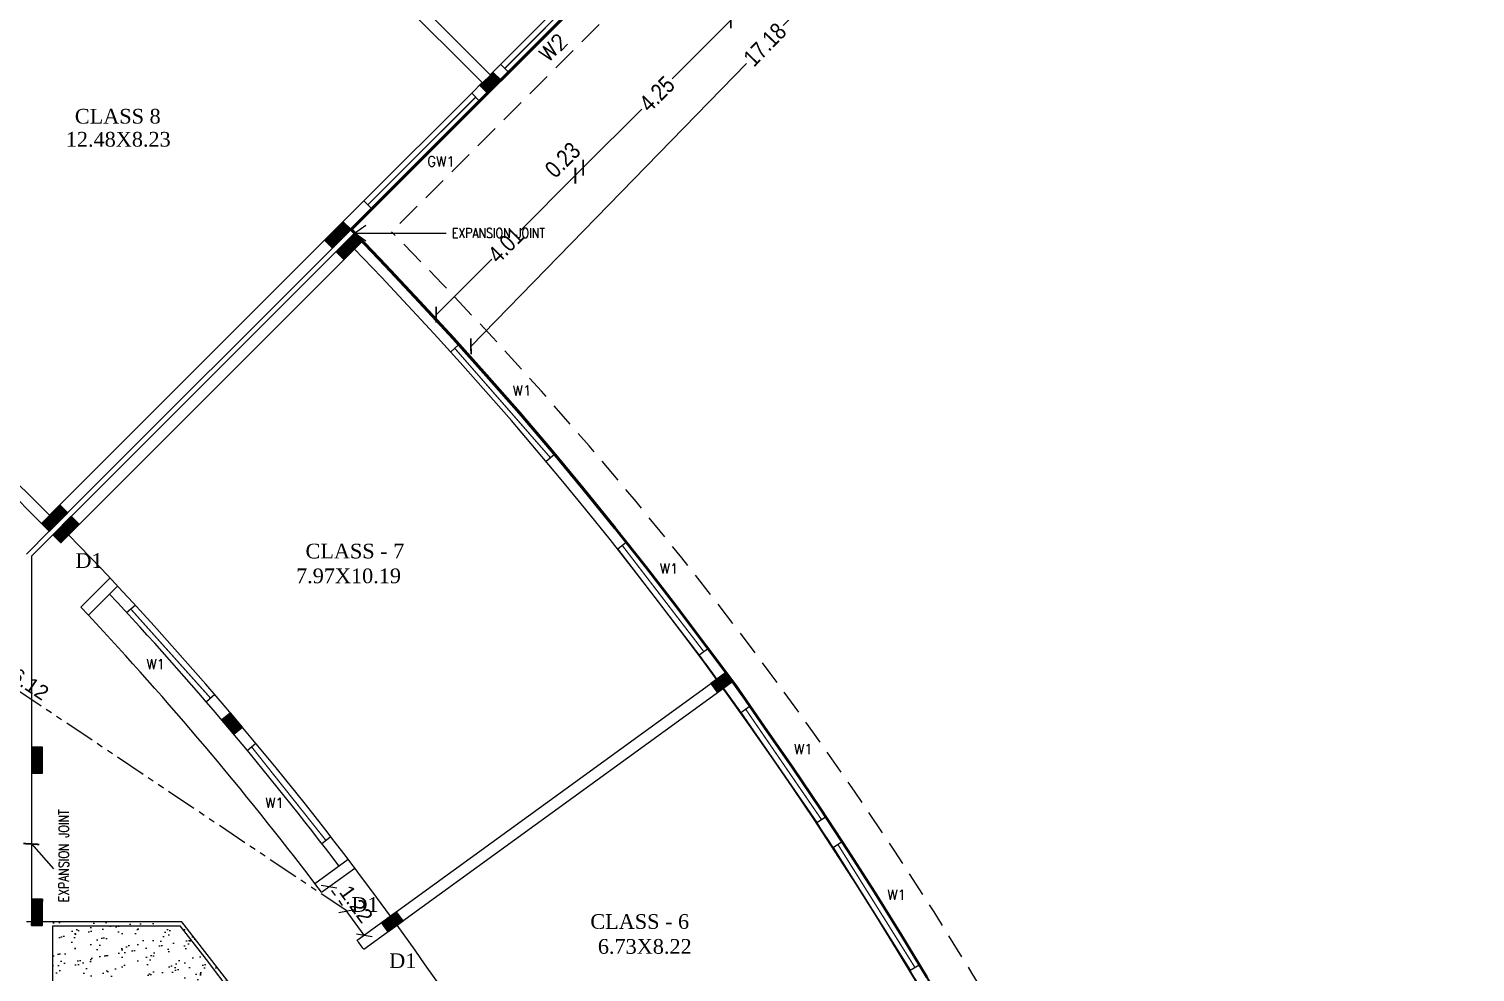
# Model space of a CAD drawing. Header units: metres. Extents: x 43 to 977, y 102 to 459.
# Drawn here: x 457.21 to 486.69, y 207.45 to 226.69 of the extents above; entities that cross this region are included whole.
import ezdxf

# ---------------------------------------------------------------- set-up
doc = ezdxf.new("R2010")
doc.units = ezdxf.units.M
doc.header["$MEASUREMENT"] = 0
doc.header["$PDMODE"] = 3
doc.linetypes.add('HIDDEN', pattern=[0.375, 0.25, -0.125])
doc.linetypes.add('PHANTOM2', pattern=[1.25, 0.625, -0.125, 0.125, -0.125, 0.125, -0.125])
doc.layers.get('0').update_dxf_attribs({"lineweight": 0})
doc.layers.get('Defpoints').update_dxf_attribs({"lineweight": 0})
for name, color, linetype, lineweight in [('BLK_1_FLR_0_ EXIT_WIDTH_ DOOR', 7, 'Continuous', 35), ('Column', 1, 'Continuous', 0), ('DIST_EXIT', 7, 'Continuous', 35), ('FURN', 30, 'Continuous', 0), ('hatch', 7, 'Continuous', 0), ('main wall', 150, 'Continuous', 0), ('Staircase', 140, 'Continuous', 0), ('TE', 9, 'Continuous', 0), ('TEXT', 130, 'Continuous', 0), ('WAL', 6, 'Continuous', 0), ('WALL', 7, 'Continuous', 0), ('WIN', 13, 'Continuous', 0)]:
    doc.layers.add(name, color=color, linetype=linetype, lineweight=lineweight)
doc.layers.add('BLK_1_FLR_0_BLT_UP_AREA_EXISTING', color=15, linetype='Continuous')
doc.styles.add('ARIAL', font='arial.ttf')
doc.styles.get("Standard").update_dxf_attribs({"font": 'romans.shx'})
doc.styles.add('style2', font='romantic.ttf')
doc.styles.add('visa', font='swissc.ttf')
doc.dimstyles.new('Copy of o3 400', dxfattribs={"dimscale": 0.23, "dimtxt": 0.9, "dimasz": 1, "dimexe": 5, "dimexo": 9, "dimgap": 0.23, "dimtad": 0, "dimlfac": 4, "dimzin": 3, "dimdsep": 46, "dimtxsty": 'visa', "dimblk": 'ARCHTICK', "dimcen": 0.09, "dimse1": 1, "dimse2": 1, "dimclrd": 7, "dimclre": 256, "dimclrt": 7, "dimadec": 0, "dimazin": 0, "dimtfac": 0.23, "dimtofl": 0, "dimtmove": 2, "dimatfit": 1, "dimldrblk": 'ARCHTICK', "dimfxl": 0, "dimtolj": 1, "dimtzin": 0, "dimarcsym": 0})
doc.dimstyles.new('o3', dxfattribs={"dimscale": 0.23, "dimtxt": 0.9, "dimasz": 1, "dimexe": 5, "dimexo": 9, "dimgap": 0.23, "dimtad": 0, "dimzin": 3, "dimdsep": 46, "dimtxsty": 'visa', "dimblk": 'ARCHTICK', "dimcen": 0.09, "dimse1": 1, "dimse2": 1, "dimclrd": 7, "dimclre": 256, "dimclrt": 7, "dimadec": 0, "dimazin": 0, "dimtfac": 0.23, "dimtofl": 0, "dimtmove": 2, "dimatfit": 1, "dimldrblk": 'ARCHTICK', "dimfxl": 0, "dimtolj": 1, "dimtzin": 0, "dimarcsym": 0})
doc.dimstyles.new('OPEN SPACE', dxfattribs={"dimtxt": 0.3, "dimasz": 0.23, "dimexe": 0.1875, "dimexo": 0.0625, "dimgap": 0.09, "dimtad": 3, "dimzin": 0, "dimdsep": 46, "dimtxsty": 'ARIAL', "dimblk": 'OBLIQUE', "dimcen": 0.09, "dimse1": 1, "dimse2": 1, "dimclrd": 6, "dimclre": 6, "dimclrt": 7, "dimadec": 0, "dimazin": 0, "dimtfac": 0.5, "dimtix": 1, "dimtmove": 0, "dimatfit": 3, "dimfxl": 0, "dimtolj": 1, "dimtzin": 0, "dimarcsym": 0})

# ---------------------------------------------------------------- blocks, each defined once
blk = doc.blocks.new('_ArchTick')
at = {"color": 0, "const_width": 0.15}
blk.add_lwpolyline([(-0.5, -0.5), (0.5, 0.5)], dxfattribs=at)
blk = doc.blocks.new('*D460')
at = {"layer": 'Defpoints', "color": 0, "lineweight": 30}
for p in [(469.479, 228.902), (466.471, 225.895), (468.51, 223.856)]:
    blk.add_point(p, dxfattribs=at)
at = {"layer": 'WALL', "color": 7, "lineweight": -2}
for p, q in [((471.518, 226.863), (470.321, 225.666)), ((468.51, 223.856), (469.707, 225.052))]:
    blk.add_line(p, q, dxfattribs=at)
at = {"layer": 'WALL', "color": 7, "lineweight": -2, "xscale": 0.23, "yscale": 0.23, "zscale": 0.23}
for p, rotation in [((471.518, 226.863), 45.00000000405316), ((468.51, 223.856), 225.0000000040532)]:
    blk.add_blockref('_ArchTick', p, dxfattribs=dict(at, rotation=rotation))
at = {"layer": 'WALL', "color": 7, "insert": (470.014, 225.359), "char_height": 0.345, "attachment_point": 5, "rotation": 45, "style": 'visa'}
blk.add_mtext('\\A1;4.25', dxfattribs=at)
blk = doc.blocks.new('*D461')
at = {"layer": 'Defpoints', "color": 0, "lineweight": 30}
for p in [(466.471, 225.895), (466.31, 225.733), (468.349, 223.694)]:
    blk.add_point(p, dxfattribs=at)
at = {"layer": 'WALL', "color": 7, "lineweight": -2}
blk.add_line((468.51, 223.856), (468.349, 223.694), dxfattribs=at)
at = {"layer": 'WALL', "color": 7, "lineweight": -2, "xscale": 0.23, "yscale": 0.23, "zscale": 0.23}
for p, rotation in [((468.349, 223.694), 225.0000000040532), ((468.51, 223.856), 45.00000000405316)]:
    blk.add_blockref('_ArchTick', p, dxfattribs=dict(at, rotation=rotation))
at = {"layer": 'WALL', "color": 7, "insert": (468.091, 224.013), "char_height": 0.345, "attachment_point": 5, "rotation": 45, "style": 'visa'}
blk.add_mtext('\\A1;0.23', dxfattribs=at)
blk = doc.blocks.new('*D462')
at = {"layer": 'Defpoints', "color": 0, "lineweight": 30}
for p in [(466.31, 225.733), (463.776, 222.592), (465.511, 220.857)]:
    blk.add_point(p, dxfattribs=at)
at = {"layer": 'WALL', "color": 7, "lineweight": -2}
for p, q in [((468.349, 223.694), (467.216, 222.561)), ((465.511, 220.857), (466.644, 221.99))]:
    blk.add_line(p, q, dxfattribs=at)
at = {"layer": 'WALL', "color": 7, "lineweight": -2, "xscale": 0.23, "yscale": 0.23, "zscale": 0.23}
for p, rotation in [((468.349, 223.694), 45.00000000405316), ((465.511, 220.857), 225.0000000040532)]:
    blk.add_blockref('_ArchTick', p, dxfattribs=dict(at, rotation=rotation))
at = {"layer": 'WALL', "color": 7, "insert": (466.93, 222.275), "char_height": 0.345, "attachment_point": 5, "rotation": 45, "style": 'visa'}
blk.add_mtext('\\A1;4.01', dxfattribs=at)
blk = doc.blocks.new('*D463')
at = {"layer": 'Defpoints', "color": 0, "lineweight": 30}
for p in [(475.762, 234.901), (478.207, 232.521), (463.776, 222.592)]:
    blk.add_point(p, dxfattribs=at)
at = {"layer": 'WALL', "color": 7, "lineweight": -2}
for p, q in [((478.207, 232.521), (472.59, 226.753)), ((466.221, 220.211), (471.838, 225.98))]:
    blk.add_line(p, q, dxfattribs=at)
at = {"layer": 'WALL', "color": 7, "lineweight": -2, "xscale": 0.23, "yscale": 0.23, "zscale": 0.23}
for p, rotation in [((478.207, 232.521), 45.76370791431133), ((466.221, 220.211), 225.7637079143113)]:
    blk.add_blockref('_ArchTick', p, dxfattribs=dict(at, rotation=rotation))
at = {"layer": 'WALL', "color": 7, "insert": (472.214, 226.366), "char_height": 0.345, "attachment_point": 5, "rotation": 45.7637, "style": 'visa'}
blk.add_mtext('\\A1;17.18', dxfattribs=at)
blk = doc.blocks.new('_Oblique')
at = {"color": 0, "linetype": 'ByBlock', "lineweight": -2}
blk.add_line((-0.5, -0.5), (0.5, 0.5), dxfattribs=at)
blk = doc.blocks.new('*D692')
at = {"layer": 'BLK_1_FLR_0_ EXIT_WIDTH_ DOOR', "color": 2, "linetype": 'PHANTOM2', "lineweight": -2}
blk.add_line((464.046, 208.2), (463.329, 209.186), dxfattribs=at)
at = {"layer": 'Defpoints', "color": 0, "lineweight": 80}
for p in [(463.678, 209.44), (463.329, 209.186), (464.394, 208.453)]:
    blk.add_point(p, dxfattribs=at)
at = {"layer": 'BLK_1_FLR_0_ EXIT_WIDTH_ DOOR', "color": 2, "lineweight": -2, "xscale": 0.23, "yscale": 0.23, "zscale": 0.23}
for p, rotation in [((463.329, 209.186), 125.9999999998845), ((464.046, 208.2), 305.9999999998844)]:
    blk.add_blockref('_Oblique', p, dxfattribs=dict(at, rotation=rotation))
at = {"layer": 'BLK_1_FLR_0_ EXIT_WIDTH_ DOOR', "color": 2, "lineweight": 35, "insert": (463.882, 208.834), "char_height": 0.3, "attachment_point": 5, "rotation": 306, "style": 'ARIAL'}
blk.add_mtext('\\A1;1.22', dxfattribs=at)
blk = doc.blocks.new('*D693')
at = {"layer": 'Defpoints', "color": 0, "lineweight": 80}
for p in [(450.301, 217.675), (450.301, 217.675), (463.687, 208.693)]:
    blk.add_point(p, dxfattribs=at)
at = {"layer": 'DIST_EXIT', "color": 7, "linetype": 'PHANTOM2', "lineweight": -2}
blk.add_line((463.687, 208.693), (450.301, 217.675), dxfattribs=at)
at = {"layer": 'DIST_EXIT', "color": 7, "lineweight": -2, "xscale": 0.23, "yscale": 0.23, "zscale": 0.23}
for p, rotation in [((450.301, 217.675), 146.1385459461328), ((463.687, 208.693), 326.1385459461329)]:
    blk.add_blockref('_Oblique', p, dxfattribs=dict(at, rotation=rotation))
at = {"layer": 'DIST_EXIT', "color": 7, "lineweight": 35, "insert": (457.129, 213.386), "char_height": 0.3, "attachment_point": 5, "rotation": 326.1385, "style": 'ARIAL'}
blk.add_mtext('\\A1;16.12', dxfattribs=at)

msp = doc.modelspace()

# ---------------------------------------------------------------- hatches: boundary and pattern name
at = {"layer": 'hatch'}
h = msp.add_hatch(dxfattribs=at)
h.set_pattern_fill('ANSI31', color=256, scale=0.025396, angle=90, style=0)
h.set_pattern_definition([(135, (-1103.986122, -5144.970023), (-0.0022447263868, -0.0022447263868), [])])
h.paths.add_polyline_path([(466.40505, 225.52983), (466.56667, 225.36821), (466.83603, 225.63758), (466.67441, 225.7992)])
h = msp.add_hatch(dxfattribs=at)
h.set_pattern_fill('ANSI31', color=256, scale=0.025396, angle=45, style=0)
h.set_pattern_definition([(360, (-2205.4467886, -4801.395927), (-1e-14, -0.0031745225), [])])
h.paths.add_polyline_path([(463.61485, 222.75335), (463.77647, 222.59173), (463.39936, 222.21461), (463.23774, 222.37623)])
h = msp.add_hatch(dxfattribs=at)
h.set_pattern_fill('ANSI31', color=256, scale=0.025396, angle=45, style=0)
h.set_pattern_definition([(360, (-2205.68024, -4801.6293787), (-1e-14, -0.0031745225), [])])
h.paths.add_polyline_path([(463.8483, 222.51989), (464.00992, 222.35827), (463.63281, 221.98116), (463.47119, 222.14278)])
h = msp.add_hatch(dxfattribs=at)
h.set_pattern_fill('ANSI31', color=256, scale=0.025396, angle=45, style=0)
h.set_pattern_definition([(360, (-2211.2226422, -4807.1717807), (-1e-14, -0.0031745225), [])])
h.paths.add_polyline_path([(457.839, 216.97749), (458.00062, 216.81587), (457.6235, 216.43876), (457.46188, 216.60038)])
h = msp.add_hatch(dxfattribs=at)
h.set_pattern_fill('ANSI31', color=256, scale=0.025396, angle=45, style=0)
h.set_pattern_definition([(360, (-2211.4560937, -4807.4052323), (-1e-14, -0.0031745225), [])])
h.paths.add_polyline_path([(458.07245, 216.74404), (458.23407, 216.58242), (457.85696, 216.20531), (457.69534, 216.36693)])
h = msp.add_hatch(dxfattribs=at)
h.set_pattern_fill('ANSI31', color=256, scale=0.025396, angle=54, style=0)
h.set_pattern_definition([(99, (-4115.2842648, -3208.073963), (-0.0031354388602, -0.000496604729), [])])
h.paths.add_polyline_path([(471.42093, 213.55876), (471.55528, 213.37385), (471.24709, 213.14993), (471.11274, 213.33485)])
h = msp.add_hatch(dxfattribs=at)
h.set_pattern_fill('ANSI31', color=256, scale=0.025396, angle=354.750483, style=0)
h.set_pattern_definition([(39.75048266, (-4743.0492627, 2267.906205), (-0.0020299340595, 0.0024406885949), [])])
h.paths.add_polyline_path([(461.31624, 212.73735), (461.14051, 212.5912), (461.3841, 212.29831), (461.55983, 212.44447)])
h = msp.add_hatch(dxfattribs=at)
h.set_pattern_fill('ANSI31', color=256, scale=0.025396, angle=360, style=0)
h.set_pattern_definition([(315, (-4981.8385387, -1453.8588034), (-0.0022447263868, -0.0022447263868), [])])
h.paths.add_polyline_path([(457.48748, 212.03522), (457.25891, 212.03522), (457.25891, 211.5019), (457.48748, 211.5019)])
h = msp.add_hatch(dxfattribs=at)
h.set_pattern_fill('ANSI31', color=256, scale=0.025396, angle=360, style=0)
h.set_pattern_definition([(315, (-4981.8385387, -1456.9618142), (-0.0022447263868, -0.0022447263868), [])])
h.paths.add_polyline_path([(457.48748, 208.93221), (457.25891, 208.93221), (457.25891, 208.39889), (457.48748, 208.39889)])
h = msp.add_hatch(dxfattribs=at)
h.set_pattern_fill('ANSI31', color=256, scale=0.025396, angle=54, style=0)
h.set_pattern_definition([(99, (-4108.5658597, -3212.9555722), (-0.0031354388602, -0.000496604729), [])])
h.paths.add_polyline_path([(464.70253, 208.67715), (464.83687, 208.49224), (464.52869, 208.26832), (464.39434, 208.45324)])
at = {"layer": 'WAL'}
h = msp.add_hatch(dxfattribs=at)
h.set_pattern_fill('AR-SAND', color=3, scale=0.203169, angle=52.91359, style=0)
h.set_pattern_definition([(90.4135904, (-4952.05924, 1805.29095), (-0.320005175, 0.225855224), [0, -0.308817549, 0, -0.345388048, 0, -0.33015034]), (60.41359, (-4952.05924, 1805.29095), (-0.24057161, 0.632589533), [0, -0.16659894, 0, -0.278342133, 0, -0.106663956]), (20.4135904, (-4952.20994, 1805.0916), (0.380611872, 0.505413953), [0, -0.10158472, 0, -0.365704992, 0, -0.477448184]), (10.41359, (-4952.20994, 1805.0916), (0.2260474, 0.59474261), [0, -0.05079236, 0, -0.23973994, 0, -0.274278744])])
h.paths.add_polyline_path([(460.32742, 208.46854), (458.81243, 208.46854), (457.70359, 207.3597), (459.78854, 207.3597, -0.04675437), (466.50566, 196.84781), (467.4934, 197.35172, 0.04877166)])
h.paths.add_polyline_path([(457.69585, 208.46854), (457.69585, 207.3597), (457.70359, 207.3597), (458.81243, 208.46854)])

# ---------------------------------------------------------------- linework, layer by layer
at = {"layer": 'BLK_1_FLR_0_BLT_UP_AREA_EXISTING', "color": 26, "lineweight": 50}
msp.add_lwpolyline([(424.67362, 234.73964), (450.2987, 260.36472), (475.92377, 234.73964), (463.77647, 222.59173), (464.48202, 221.86254), (465.17519, 221.12013), (465.86235, 220.37268), (466.54014, 219.61672), (467.20846, 218.85237), (467.86721, 218.07976), (468.51628, 217.299), (469.15557, 216.51021), (469.78498, 215.71352), (470.40442, 214.90905), (471.01379, 214.09692), (471.61299, 213.29947), (472.20193, 212.45021), (472.78053, 211.61588), (473.34868, 210.77441), (473.90631, 209.92592), (474.45332, 209.07055), (474.98963, 208.20843), (475.51516, 207.3397)], dxfattribs=at)
at = {"layer": 'Column'}
for points in [[(466.67441, 225.7992), (466.40505, 225.52983), (466.56667, 225.36821), (466.83603, 225.63758), (466.67441, 225.7992)], [(461.55983, 212.44447), (461.31624, 212.73735), (461.14051, 212.5912), (461.3841, 212.29831), (461.55983, 212.44447)]]:
    msp.add_lwpolyline(points, dxfattribs=at)
for points in [[(463.39936, 222.21461), (463.23774, 222.37623), (463.61485, 222.75335), (463.77647, 222.59173)], [(463.63281, 221.98116), (463.47119, 222.14278), (463.8483, 222.51989), (464.00992, 222.35827)], [(457.6235, 216.43876), (457.46188, 216.60038), (457.839, 216.97749), (458.00062, 216.81587)], [(457.85696, 216.20531), (457.69534, 216.36693), (458.07245, 216.74404), (458.23407, 216.58242)], [(471.55528, 213.37385), (471.42093, 213.55876), (471.11274, 213.33485), (471.24709, 213.14993)], [(457.25891, 211.5019), (457.48748, 211.5019), (457.48748, 212.03522), (457.25891, 212.03522)], [(457.25891, 208.39889), (457.48748, 208.39889), (457.48748, 208.93221), (457.25891, 208.93221)], [(464.83687, 208.49224), (464.70253, 208.67715), (464.39434, 208.45324), (464.52869, 208.26832)]]:
    msp.add_lwpolyline(points, close=True, dxfattribs=at)
at = {"layer": 'FURN'}
msp.add_arc((406.52338, 166.26667), 71.00589, 37.2603953, 43.0359736, dxfattribs=at)
at = {"layer": 'main wall', "linetype": 'HIDDEN', "lineweight": -3, "ltscale": 50}
for p, q in [((457.6232, 216.43907), (457.15733, 215.9732)), ((457.69534, 216.36693), (457.25891, 215.9305)), ((457.25891, 215.9305), (457.25891, 208.52165))]:
    msp.add_line(p, q, dxfattribs=at)
at = {"layer": 'Staircase', "linetype": 'HIDDEN', "ltscale": 2}
msp.add_line((476.78991, 234.7343), (464.60328, 222.54767), dxfattribs=at)
at = {"layer": 'Staircase'}
msp.add_line((460.32624, 208.47002), (457.15729, 208.47002), dxfattribs=at)
at = {"layer": 'Staircase', "linetype": 'HIDDEN', "ltscale": 2}
msp.add_arc((406.35637, 164.77168), 82.04126, 11.6955772, 44.767443, dxfattribs=at)
at = {"layer": 'Staircase'}
msp.add_arc((407.06191, 166.26519), 67.95835, 27.0290136, 38.3920995, dxfattribs=at)
at = {"layer": 'WALL'}
for p, q in [((475.92377, 234.73964), (466.83603, 225.63758)), ((466.61338, 225.75249), (460.24284, 232.12302)), ((466.45176, 225.59087), (460.52568, 231.51694)), ((469.62058, 228.75969), (466.61338, 225.75249)), ((466.82653, 225.96564), (466.99533, 225.79712)), ((466.40505, 225.20659), (466.83603, 225.63758)), ((457.6234, 216.43927), (464.19878, 223.01465)), ((464.03716, 223.17627), (457.62464, 216.76375)), ((464.19878, 223.01465), (464.03716, 223.17627)), ((457.69523, 216.36744), (463.848, 222.5202)), ((463.39925, 222.21512), (463.23763, 222.37674)), ((463.39925, 222.21512), (463.23763, 222.37674)), ((463.63271, 221.98167), (463.47109, 222.14329)), ((463.63271, 221.98167), (463.47109, 222.14329)), ((457.6234, 216.43927), (452.50552, 221.55715)), ((457.62464, 216.76375), (452.66838, 221.72)), ((465.8059, 220.09195), (465.97607, 220.24928)), ((467.75195, 217.86739), (467.92773, 218.01439)), ((457.6234, 216.43927), (457.46178, 216.60089)), ((457.6234, 216.43927), (457.46178, 216.60089)), ((457.69523, 216.36744), (457.85685, 216.20582)), ((457.85685, 216.20582), (457.69523, 216.36744)), ((457.85685, 216.20582), (457.69523, 216.36744)), ((469.21526, 216.07938), (469.39413, 216.22261)), ((458.26705, 214.89207), (458.85994, 215.48496)), ((458.42339, 214.72517), (459.01634, 215.31812)), ((458.42339, 214.72517), (458.26705, 214.89207)), ((459.37286, 214.92697), (459.19863, 214.77588)), ((470.87518, 213.91564), (471.06267, 214.05186)), ((463.90111, 208.09529), (471.23602, 213.42441)), ((464.03546, 207.91037), (471.37037, 213.2395)), ((461.00131, 213.10687), (460.82708, 212.95579)), ((461.31624, 212.73735), (461.14051, 212.5912)), ((461.41501, 212.61924), (461.31624, 212.73735)), ((471.72605, 212.74452), (471.91354, 212.88074)), ((461.66004, 211.96913), (461.83585, 212.11299)), ((457.25935, 211.50219), (457.48791, 211.50219)), ((457.25935, 211.50219), (457.48791, 211.50219)), ((473.27094, 210.49722), (473.46244, 210.62306)), ((463.17441, 210.06162), (463.35022, 210.20548)), ((473.60569, 209.98786), (473.79718, 210.11371)), ((463.03642, 209.25636), (463.7146, 209.74909)), ((463.17454, 209.07419), (463.85267, 209.56688)), ((463.17454, 209.07419), (463.03642, 209.25636)), ((457.25935, 208.39918), (457.48791, 208.39918)), ((457.25935, 208.39918), (457.48791, 208.39918)), ((457.69582, 203.87622), (457.69588, 208.39236)), ((457.69588, 208.39236), (460.29056, 208.39236)), ((475.17355, 207.48235), (475.37332, 207.59984))]:
    msp.add_line(p, q, dxfattribs=at)
at = {"layer": 'WALL', "color": 7}
msp.add_line((457.85685, 216.20582), (463.8457, 222.19466), dxfattribs=at)
msp.add_lwpolyline([(466.45176, 225.59087), (466.23626, 225.37537), (466.40505, 225.20659)], dxfattribs=at)
at = {"layer": 'WALL'}
for centre, radius, start, end in [((405.40681, 165.5448), 81.61843, 8.7061241, 44.2723869), ((405.40681, 165.5448), 81.38987, 8.7061241, 44.1094247), ((406.52338, 166.26667), 71.84397, 36.0911409, 44.2133443), ((406.52338, 166.26667), 71.6154, 37.2496666, 43.0526956), ((406.52338, 166.26667), 80.07233, 36.0817751, 36.517916), ((406.52338, 166.26667), 80.3009, 35.4835582, 36.5164418), ((406.52338, 166.26667), 80.07233, 35.482084, 35.9182249), ((406.52338, 166.26667), 80.3009, 33.0950976, 33.5299911), ((406.52338, 166.26667), 80.07233, 33.0944769, 33.5306118), ((407.06191, 166.26519), 67.88216, 351.8367746, 38.3594216), ((406.52338, 166.26667), 71.84397, 30.5526794, 35.9085996), ((406.52338, 166.26667), 71.00589, 35.9077833, 36.0922167), ((406.52338, 166.26667), 80.3009, 30.5402182, 30.9779803), ((406.52338, 166.26667), 80.07233, 30.5433136, 30.9794545)]:
    msp.add_arc(centre, radius, start, end, dxfattribs=at)
at = {"layer": 'WIN', "color": 7}
for p, q in [((464.03716, 223.17627), (466.23626, 225.37537)), ((464.19878, 223.01465), (466.40505, 225.20659)), ((471.06267, 214.05186), (469.39413, 216.22261)), ((470.87518, 213.91564), (469.21526, 216.07938)), ((471.72605, 212.74452), (473.27094, 210.49722)), ((473.46195, 210.62275), (471.91354, 212.88074)), ((473.60569, 209.98786), (475.17355, 207.48235)), ((475.37332, 207.59984), (473.7967, 210.11339))]:
    msp.add_line(p, q, dxfattribs=at)
at = {"layer": 'WIN', "const_width": 0.0254}
for points in [[(468.20287, 227.17536), (466.91093, 225.88138)], [(466.31707, 225.29456), (464.11797, 223.09546)], [(467.83984, 217.94089), (465.89098, 220.17062)], [(469.3047, 216.15099), (470.96892, 213.98375)], [(460.91419, 213.03133), (459.28574, 214.85142)], [(471.81979, 212.81263), (473.36669, 210.56014)], [(463.26232, 210.13355), (461.74795, 212.04106)], [(473.70143, 210.05078), (475.27343, 207.5411)]]:
    msp.add_lwpolyline(points, dxfattribs=at)

# ---------------------------------------------------------------- texts
at = {"layer": 'TEXT', "color": 4, "style": 'style2'}
for s, p in [('CLASS 8', (458.14451, 224.75486)), ('12.48X8.23', (457.96003, 224.28506)), ('CLASS - 7', (462.84768, 215.88443)), ('D1', (458.15684, 215.69145)), ('7.97X10.19', (462.65463, 215.37911)), ('D1', (463.78427, 208.6748)), ('CLASS - 6', (468.6552, 208.32782)), ('6.73X8.22', (468.80864, 207.8199)), ('D1', (464.55411, 207.52745))]:
    msp.add_text(s, height=0.3, dxfattribs=at).set_placement(p)
at = {"layer": 'TEXT', "lineweight": -3, "width": 0.8}
msp.add_text('EXPANSION JOINT', height=0.2031694, dxfattribs=at).set_placement((465.83214, 222.42121))
msp.add_text('EXPANSION JOINT', height=0.2031694, rotation=90, dxfattribs=at).set_placement((458.02026, 208.87258))
at = {"layer": 'WALL'}
for s, height, rotation, p in [('W2', 0.313036, 44.163914, (467.79748, 225.99)), ('W1', 0.203169, 1.216458, (467.07289, 219.20229))]:
    msp.add_text(s, height=height, rotation=rotation, dxfattribs=at).set_placement(p)
for s, p in [('GW1', (465.32714, 223.88201)), ('W1', (470.06975, 215.57847)), ('W1', (459.60286, 213.62844)), ('W1', (472.80737, 211.89409)), ('W1', (462.02485, 210.79427)), ('W1', (474.71065, 208.92225))]:
    msp.add_text(s, height=0.203169, dxfattribs=at).set_placement(p)

# ---------------------------------------------------------------- dimensions: what is measured, and where the dimension line sits
at = {"layer": 'BLK_1_FLR_0_ EXIT_WIDTH_ DOOR', "color": 2, "lineweight": 35}
dim = msp.add_aligned_dim(p1=(464.39434, 208.45324), p2=(463.67763, 209.43971), distance=0.43118, dimstyle='OPEN SPACE', override={"dimpost": '\\X', "dimclrd": 2, "dimclrt": 2, "dimfxl": 0, "dimarcsym": 2}, dxfattribs=at)
dim.commit()
dim.dimension.update_dxf_attribs({"geometry": '*D692', "text_midpoint": (463.88181, 208.83446)})
at = {"layer": 'DIST_EXIT', "color": 7, "lineweight": 35}
dim = msp.add_aligned_dim(p1=(463.68715, 208.69303), p2=(450.30077, 217.67524), distance=0, dimstyle='OPEN SPACE', override={"dimpost": '\\X', "dimclrd": 7, "dimfxl": 0, "dimarcsym": 2}, dxfattribs=at)
dim.commit()
dim.dimension.update_dxf_attribs({"geometry": '*D693', "text_midpoint": (457.12945, 213.38606)})
at = {"layer": 'WALL'}
dim = msp.add_aligned_dim(p1=(463.77647, 222.59173), p2=(475.76215, 234.90126), distance=-3.41202, dimstyle='o3', override={"dimtxt": 1.5, "dimpost": '\\X'}, dxfattribs=at)
dim.commit()
dim.dimension.update_dxf_attribs({"geometry": '*D463', "text_midpoint": (472.21392, 226.3662)})
for base, p1, p2, picture, middle in [((468.51032, 223.85554), (469.47851, 228.90176), (466.47131, 225.89456), '*D460', (470.01393, 225.35914)), ((465.51149, 220.85671), (466.30968, 225.73294), (463.77647, 222.59173), '*D462', (466.9301, 222.27531))]:
    dim = msp.add_linear_dim(base=base, p1=p1, p2=p2, angle=225, dimstyle='o3', override={"dimtxt": 1.5, "dimpost": '\\X'}, dxfattribs=at)
    dim.commit()
    dim.dimension.update_dxf_attribs({"geometry": picture, "text_midpoint": middle})
dim = msp.add_linear_dim(base=(468.3487, 223.69392), p1=(466.47131, 225.89456), p2=(466.30968, 225.73294), angle=225, dimstyle='o3', override={"dimtxt": 1.5, "dimpost": '\\X'}, dxfattribs=at)
dim.commit()
dim.dimension.update_dxf_attribs({"geometry": '*D461', "text_midpoint": (468.09123, 224.01315), "dimtype": 160})

# ---------------------------------------------------------------- leaders
at = {"layer": 'TE', "color": 22, "ltscale": 20}
for points, override in [([(463.848, 222.5202), (465.7167, 222.5202)], {"dimtxt": 1, "dimldrblk": 'Open90'}), ([(457.25891, 210.05921), (457.70972, 209.55263)], {"dimgap": 0.23, "dimtad": 0})]:
    msp.add_leader(points, dimstyle='Copy of o3 400', override=override, dxfattribs=at)

doc.saveas('drawing.dxf')
